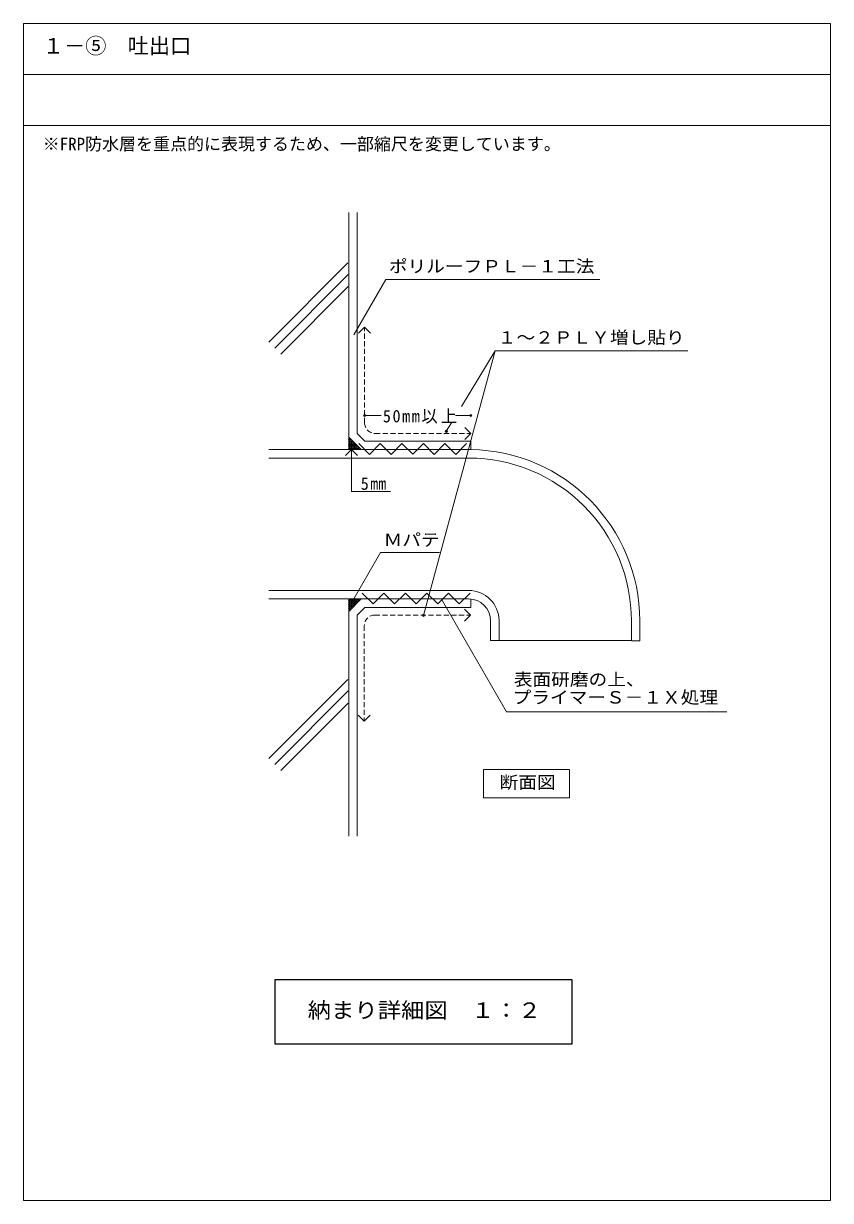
# Model space of a CAD drawing. Units: millimetres, scale not verified. Extents: x -300 to 80, y -287 to 267.
import ezdxf
from ezdxf.enums import TextEntityAlignment as Align

# ---------------------------------------------------------------- set-up
doc = ezdxf.new("R2010")
doc.units = ezdxf.units.MM
doc.header["$LTSCALE"] = 2
doc.header["$PDMODE"] = 32
doc.header["$PDSIZE"] = 1
doc.linetypes.add('DASHED1', pattern=[1.8, 1.2, -0.6])
for name, color, linetype, lineweight in [('0-0_躯体', 4, 'Continuous', 18), ('0-1_文字・引き出し線など', 4, 'Continuous', 18), ('0-A', 6, 'Continuous', 18)]:
    doc.layers.add(name, color=color, linetype=linetype, lineweight=lineweight)
doc.layers.add('1-0', color=7, linetype='Continuous')
doc.styles.add('ＭＳ ゴシック', font='')
doc.styles.get('ＭＳ ゴシック').set_extended_font_data('MS Gothic')

msp = doc.modelspace()

# ---------------------------------------------------------------- linework, layer by layer
at = {"layer": '0-0_躯体', "color": 6}
for p, q in [((-146.565, 66.654), (-146.565, 178.238)), ((-184.213, 62.681), (-90.073, 62.681)), ((-90.073, 0.356), (-184.213, 0.356)), ((-146.565, -3.683), (-146.565, -115.267)), ((-75.755, -23.188), (-75.756, -13.777)), ((-75.755, -23.188), (-13.438, -23.188))]:
    msp.add_line(p, q, dxfattribs=at)
at = {"layer": '0-0_躯体', "color": 7}
for p, q in [((-142.565, 74.185), (-142.565, 178.238)), ((-142.565, 74.185), (-142.565, 83.907)), ((-146.565, 72.528), (-140.691, 66.654)), ((-142.565, 74.185), (-139.03, 70.649)), ((-184.213, 66.655), (-146.711, 66.653)), ((-146.711, 66.653), (-90.155, 66.649)), ((-139.03, 70.649), (-117.15, 70.648)), ((-139.03, 70.649), (-126.568, 70.649)), ((-90.155, 66.649), (-89.057, 66.649)), ((-146.093, -3.618), (-184.213, -3.618)), ((-146.565, -3.683), (-146.565, -17.508)), ((-146.565, -9.558), (-140.691, -3.683)), ((-146.565, -3.683), (-90.087, -3.683)), ((-142.565, -11.215), (-139.03, -7.679)), ((-139.03, -7.679), (-117.15, -7.677)), ((-139.03, -7.679), (-126.568, -7.679)), ((-142.565, -11.215), (-142.565, -20.937)), ((-142.565, -11.215), (-142.565, -115.267)), ((-79.729, -23.188), (-79.729, -13.962)), ((-79.729, -23.188), (-75.755, -23.188)), ((-13.438, -23.448), (-9.456, -23.448))]:
    msp.add_line(p, q, dxfattribs=at)
at = {"layer": '0-0_躯体'}
for p, q in [((-184.213, 117.227), (-146.911, 154.528)), ((-181.385, 114.398), (-146.731, 149.051)), ((-178.556, 111.57), (-146.76, 143.365)), ((-184.213, -78.812), (-146.911, -41.511)), ((-181.385, -81.64), (-146.731, -46.987)), ((-178.556, -84.469), (-146.76, -52.673))]:
    msp.add_line(p, q, dxfattribs=at)
for points in [[(-141.826, 69.468), (-136.746, 64.383), (-131.668, 69.463), (-126.594, 64.365), (-121.504, 69.477), (-116.422, 64.417), (-111.378, 69.483), (-106.262, 64.389)], [(-111.378, 69.483), (-106.298, 64.397), (-101.22, 69.477), (-96.146, 64.379), (-91.056, 69.491)], [(-140.174, -0.893), (-135.095, -5.979), (-130.017, -0.899), (-124.942, -5.997), (-119.852, -0.885), (-114.771, -5.945), (-109.726, -0.879), (-104.61, -5.973)], [(-109.726, -0.879), (-104.647, -5.964), (-99.569, -0.884), (-94.494, -5.982), (-89.404, -0.87)]]:
    msp.add_lwpolyline(points, dxfattribs=at)
at = {"layer": '0-0_躯体', "color": 7}
for points in [[(-139.03, 70.649), (-89.03, 70.649), (-89.03, 66.649)], [(-139.03, -7.679), (-89.03, -7.679), (-89.03, -3.679)], [(-9.456, -13.977), (-9.466, -15.264), (-9.456, -23.448)]]:
    msp.add_lwpolyline(points, dxfattribs=at)
at = {"layer": '0-0_躯体', "color": 6}
msp.add_lwpolyline([(-13.43, -13.962), (-13.438, -15.233), (-13.438, -23.448)], dxfattribs=at)
at = {"layer": '0-0_躯体', "color": 7}
for centre, radius, start, end in [((-90.132, -14.02), 80.676, 0.0423, 89.21681), ((-90.163, -14.051), 10.434, 0.41274, 89.58726)]:
    msp.add_arc(centre, radius, start, end, dxfattribs=at)
at = {"layer": '0-0_躯体', "color": 6}
for centre, radius, start, end in [((-90.073, -13.962), 76.643, 359.99996, 90.00004), ((-90.084, -13.973), 14.329, 0.7833, 89.95781)]:
    msp.add_arc(centre, radius, start, end, dxfattribs=at)
at = {"layer": '0-0_躯体'}
for p in [(-146.093, 71.308), (-146.093, 70.308), (-146.093, 69.308), (-146.093, 68.308), (-146.093, 67.308), (-145.093, 70.308), (-145.093, 69.308), (-145.093, 68.308), (-145.093, 67.308), (-144.093, 69.308), (-144.093, 68.308), (-144.093, 67.308), (-143.093, 68.308), (-143.093, 67.308), (-142.093, 67.308), (-146.093, -4.338), (-146.093, -5.338), (-145.093, -4.338), (-145.093, -5.338), (-144.093, -4.338), (-144.093, -5.338), (-143.093, -4.338), (-143.093, -5.338), (-142.093, -4.338), (-146.093, -6.338), (-146.093, -7.338), (-146.093, -8.338), (-145.093, -6.338), (-145.093, -7.338), (-144.093, -6.338)]:
    msp.add_point(p, dxfattribs=at)
at = {"layer": '0-1_文字・引き出し線など'}
for p, q in [((-144.134, 120.634), (-129.093, 146.686)), ((-129.093, 146.686), (-120.49, 146.686)), ((-120.49, 146.686), (-59.816, 146.686)), ((-59.816, 146.686), (-47.936, 146.686)), ((-47.936, 146.686), (-28.311, 146.686)), ((-139.085, 124.242), (-141.913, 121.413)), ((-139.085, 124.242), (-136.257, 121.413)), ((-111.351, -11.388), (-77.517, 113.183)), ((-139.03, 82.73), (-138.719, 82.369)), ((-139.03, 82.73), (-131.215, 82.73)), ((-139.03, 82.73), (-131.215, 82.73)), ((-100.585, 75.248), (-98.199, 79.172)), ((-96.33, 82.73), (-89.03, 82.73)), ((-89.085, 74.242), (-91.913, 77.07)), ((-89.085, 74.242), (-91.913, 71.413)), ((-145.193, 66.649), (-148.021, 63.821)), ((-145.193, 66.649), (-142.365, 63.821)), ((-145.923, -6.521), (-131.637, 18.222)), ((-131.637, 18.222), (-109.185, 18.222)), ((-109.185, 18.222), (-103.824, 18.222)), ((-102.838, -3.833), (-72.255, -56.804)), ((-89.216, -11.264), (-92.045, -8.435)), ((-89.216, -11.264), (-92.045, -14.092)), ((-139.216, -61.264), (-142.045, -58.435)), ((-139.216, -61.264), (-136.388, -58.435)), ((-72.255, -56.804), (0.92, -56.804)), ((0.92, -56.804), (15.508, -56.804)), ((15.508, -56.804), (31.442, -56.804))]:
    msp.add_line(p, q, dxfattribs=at)
at = {"layer": '0-1_文字・引き出し線など', "linetype": 'DASHED1'}
for p, q in [((-139.085, 79.242), (-139.085, 124.242)), ((-134.085, 74.242), (-89.085, 74.242)), ((-139.216, -16.264), (-139.216, -61.264)), ((-134.216, -11.264), (-89.216, -11.264))]:
    msp.add_line(p, q, dxfattribs=at)
at = {"layer": '0-1_文字・引き出し線など'}
for points in [[(-93.485, 86.924), (-77.517, 113.183), (13.076, 113.183)], [(-145.193, 66.733), (-145.193, 46.913), (-126.824, 46.913)]]:
    msp.add_lwpolyline(points, dxfattribs=at)
at = {"layer": '0-1_文字・引き出し線など', "color": 7}
msp.add_lwpolyline([(-42.553, -97.23), (-83.122, -97.23), (-83.122, -84.001), (-42.553, -84.001)], close=True, dxfattribs=at)
at = {"layer": '0-1_文字・引き出し線など', "linetype": 'DASHED1'}
for centre, start, end in [((-134.085, 79.242), 180, 270), ((-134.216, -16.264), 90, 180)]:
    msp.add_arc(centre, 5, start, end, dxfattribs=at)
at = {"layer": '0-1_文字・引き出し線など', "color": 6}
for p in [(-139.03, 82.73), (-89.03, 82.73)]:
    msp.add_point(p, dxfattribs=at)
at = {"layer": '0-1_文字・引き出し線など'}
for p in [(-100.585, 75.248), (-111.351, -11.388)]:
    msp.add_point(p, dxfattribs=at)
at = {"layer": '0-A'}
for p, q in [((80.316, 267.195), (-299.681, 267.195)), ((-299.681, 267.195), (-299.681, -286.8)), ((80.316, -286.8), (80.316, 267.195)), ((-299.681, 243.195), (80.316, 243.195)), ((-299.681, 219.195), (80.316, 219.195)), ((-299.681, -286.8), (80.316, -286.8))]:
    msp.add_line(p, q, dxfattribs=at)
at = {"layer": '1-0'}
msp.add_lwpolyline([(-181.385, -213.004), (-41.385, -213.004), (-41.385, -183.004), (-181.385, -183.004)], close=True, dxfattribs=at)

# ---------------------------------------------------------------- texts
at = {"layer": '0-1_文字・引き出し線など', "color": 7, "style": 'ＭＳ ゴシック', "width": 1.1}
for s, p in [('ポリルーフＰＬ－１工法', (-127.644, 148.257)), ('１～２ＰＬＹ増し貼り', (-76.354, 114.721)), ('Ｍパテ', (-130.115, 19.491)), ('表面研磨の上、', (-68.817, -46.214)), ('プライマーＳ－１Ｘ処理', (-69.381, -54.668)), ('断面図', (-75.471, -94.655))]:
    msp.add_text(s, height=5.865, dxfattribs=at).set_placement(p, align=Align.BOTTOM_LEFT)
at = {"layer": '0-1_文字・引き出し線など', "color": 7, "char_height": 5.865, "attachment_point": 7, "style": 'ＭＳ ゴシック'}
for s, insert in [('\\T1.2;\\W0.95;50mm以上', (-130.473, 78.799)), ('\\T1.17;\\W0.95;5㎜', (-140.89, 47.615))]:
    msp.add_mtext(s, dxfattribs=dict(at, insert=insert))
at = {"layer": '0-A', "color": 7, "style": 'ＭＳ ゴシック'}
for s, height, p in [('１－⑤\u3000吐出口', 7.331, (-290.655, 250.823)), ('※FRP防水層を重点的に表現するため、一部縮尺を変更しています。', 5.865, (-290.655, 205.823))]:
    msp.add_text(s, height=height, dxfattribs=at).set_placement(p, align=Align.BOTTOM_LEFT)
at = {"layer": '1-0', "style": 'ＭＳ ゴシック', "width": 1.1}
msp.add_text('納まり詳細図\u3000１：２', height=7.331, dxfattribs=at).set_placement((-165.885, -203.118), align=Align.BOTTOM_LEFT)

doc.saveas('drawing.dxf')
